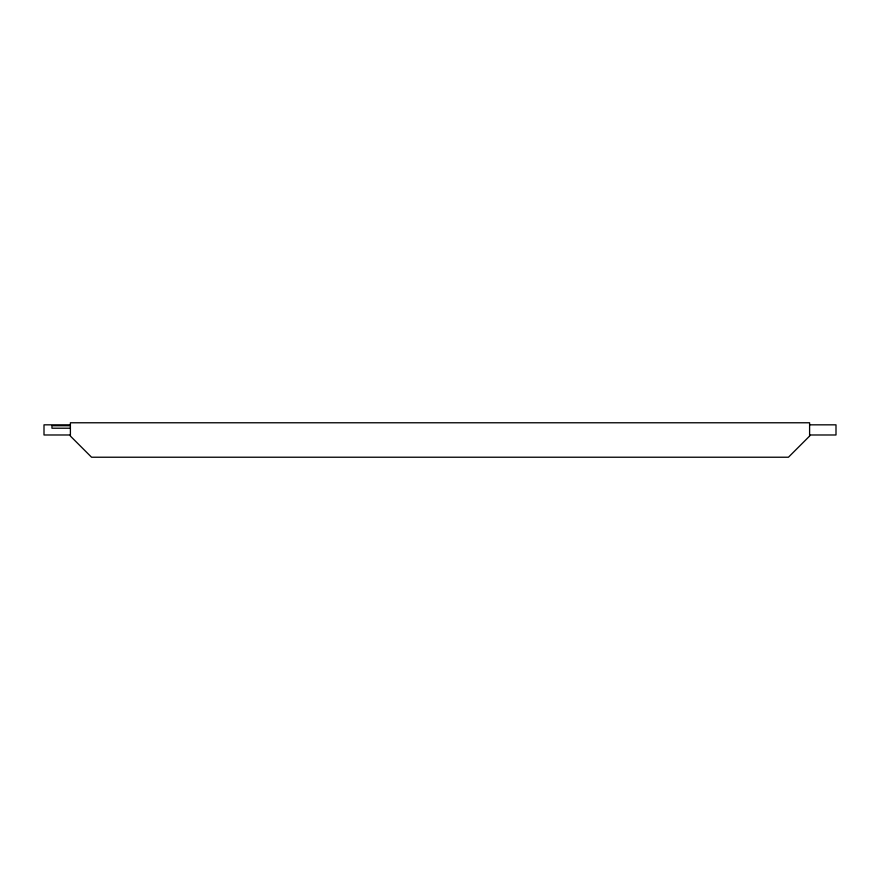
<?xml version="1.0" encoding="UTF-8"?>
<svg xmlns="http://www.w3.org/2000/svg" width="880" height="880" viewBox="0 0 880 880"><rect width="100%" height="100%" fill="white"/><g stroke="black" fill="none" stroke-linecap="round" stroke-linejoin="round"><path stroke-width="1.32" d="M70.4 424.831L44 424.831L44 434.984L70.4 434.984M809.6 424.831L836 424.831L836 434.984L809.6 434.984M70.4 425.733L51.953 425.733L51.953 428.219L70.4 428.219M809.6 436.073L788.447 457.226L91.553 457.226L70.4 436.073L70.4 422.774L809.6 422.774L809.6 436.073"/></g></svg>
